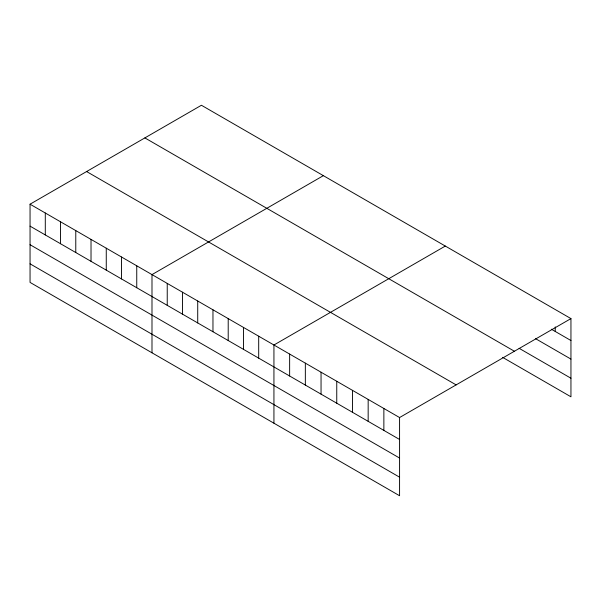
<?xml version="1.0" encoding="UTF-8"?>
<svg xmlns="http://www.w3.org/2000/svg" width="601" height="601" viewBox="0 0 601 601"><rect width="100%" height="100%" fill="white"/><g stroke="black" fill="none" stroke-linecap="round" stroke-linejoin="round"><path stroke-width="0.9" d="M399.575 458.045L399.575 417.545L30.05 204.197L30.05 282.402L399.575 495.742L399.575 458.045L30.05 244.705M502.631 357.362L570.95 396.803L570.95 318.598L201.425 105.258L30.05 204.197M323.368 175.657L151.993 274.604L151.993 352.802M445.311 246.064L273.936 345.004L273.936 423.209M399.575 417.545L570.95 318.598M551.32 329.198L570.95 340.534M535.611 338.701L570.95 359.097M519.121 348.31L570.95 378.232M144.871 137.907L514.396 351.247M86.604 171.548L456.129 384.888M30.05 226.134L399.575 439.474M30.05 263.831L399.575 477.179M555.249 326.899L555.249 331.467M383.866 408.477L383.866 430.406M368.165 399.41L368.165 421.346M352.456 390.342L352.456 412.278M336.755 381.274L336.755 403.211M321.047 372.207L321.047 394.143M305.346 363.139L305.346 385.076M289.637 354.072L289.637 376.008M258.693 336.207L258.693 358.143M243.45 327.402L243.45 349.339M228.207 318.605L228.207 340.542M212.964 309.8L212.964 331.737M197.721 301.003L197.721 322.94M182.479 292.206L182.479 314.135M167.236 283.402L167.236 305.338M136.75 265.8L136.75 287.736M121.507 257.003L121.507 278.939M106.264 248.198L106.264 270.134M91.021 239.401L91.021 261.337M75.779 230.604L75.779 252.533M60.536 221.799L60.536 243.736M45.293 213.002L45.293 234.938"/></g></svg>
